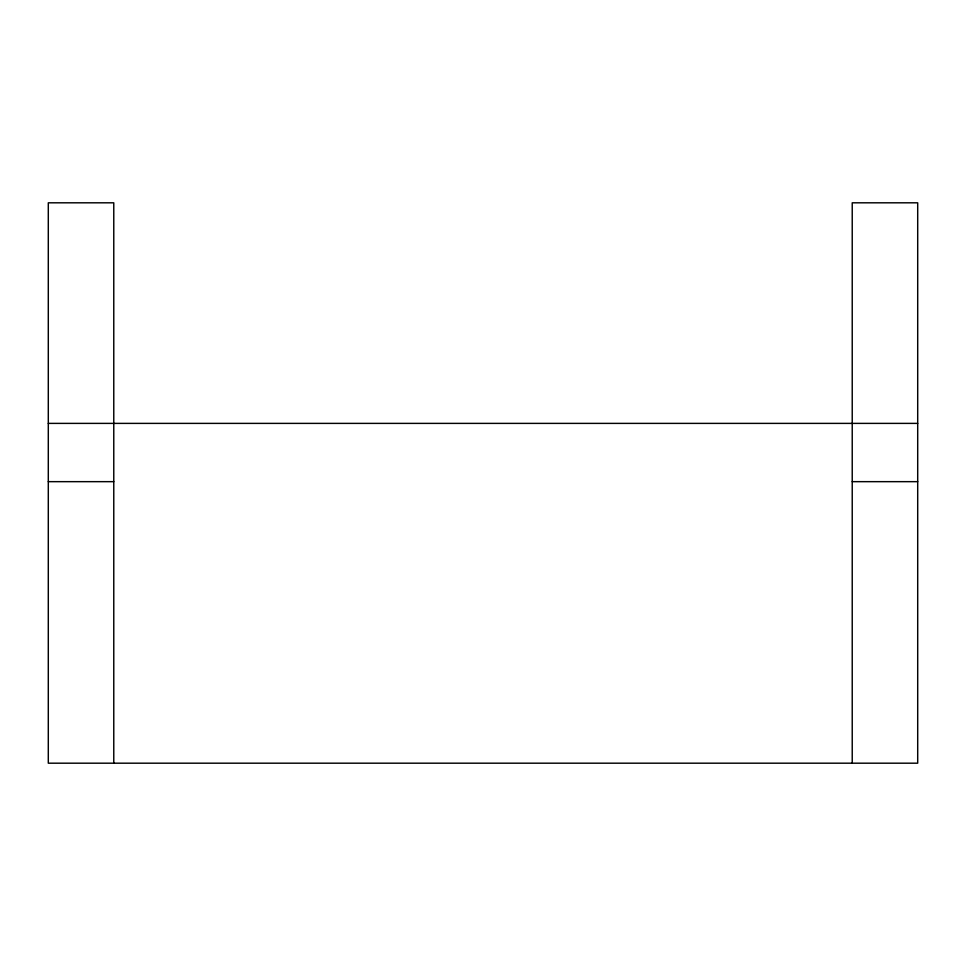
<?xml version="1.0" encoding="UTF-8"?>
<svg xmlns="http://www.w3.org/2000/svg" width="966" height="966" viewBox="0 0 966 966"><rect width="100%" height="100%" fill="white"/><g stroke="black" fill="none" stroke-linecap="round" stroke-linejoin="round"><path stroke-width="1.45" d="M48.3 423.386L917.7 423.386M48.3 481.66L113.771 481.66M852.229 481.66L917.7 481.66M852.229 763.188L852.229 202.812L917.7 202.812L917.7 763.188L48.3 763.188L48.3 202.812L113.771 202.812L113.771 763.188"/></g></svg>
